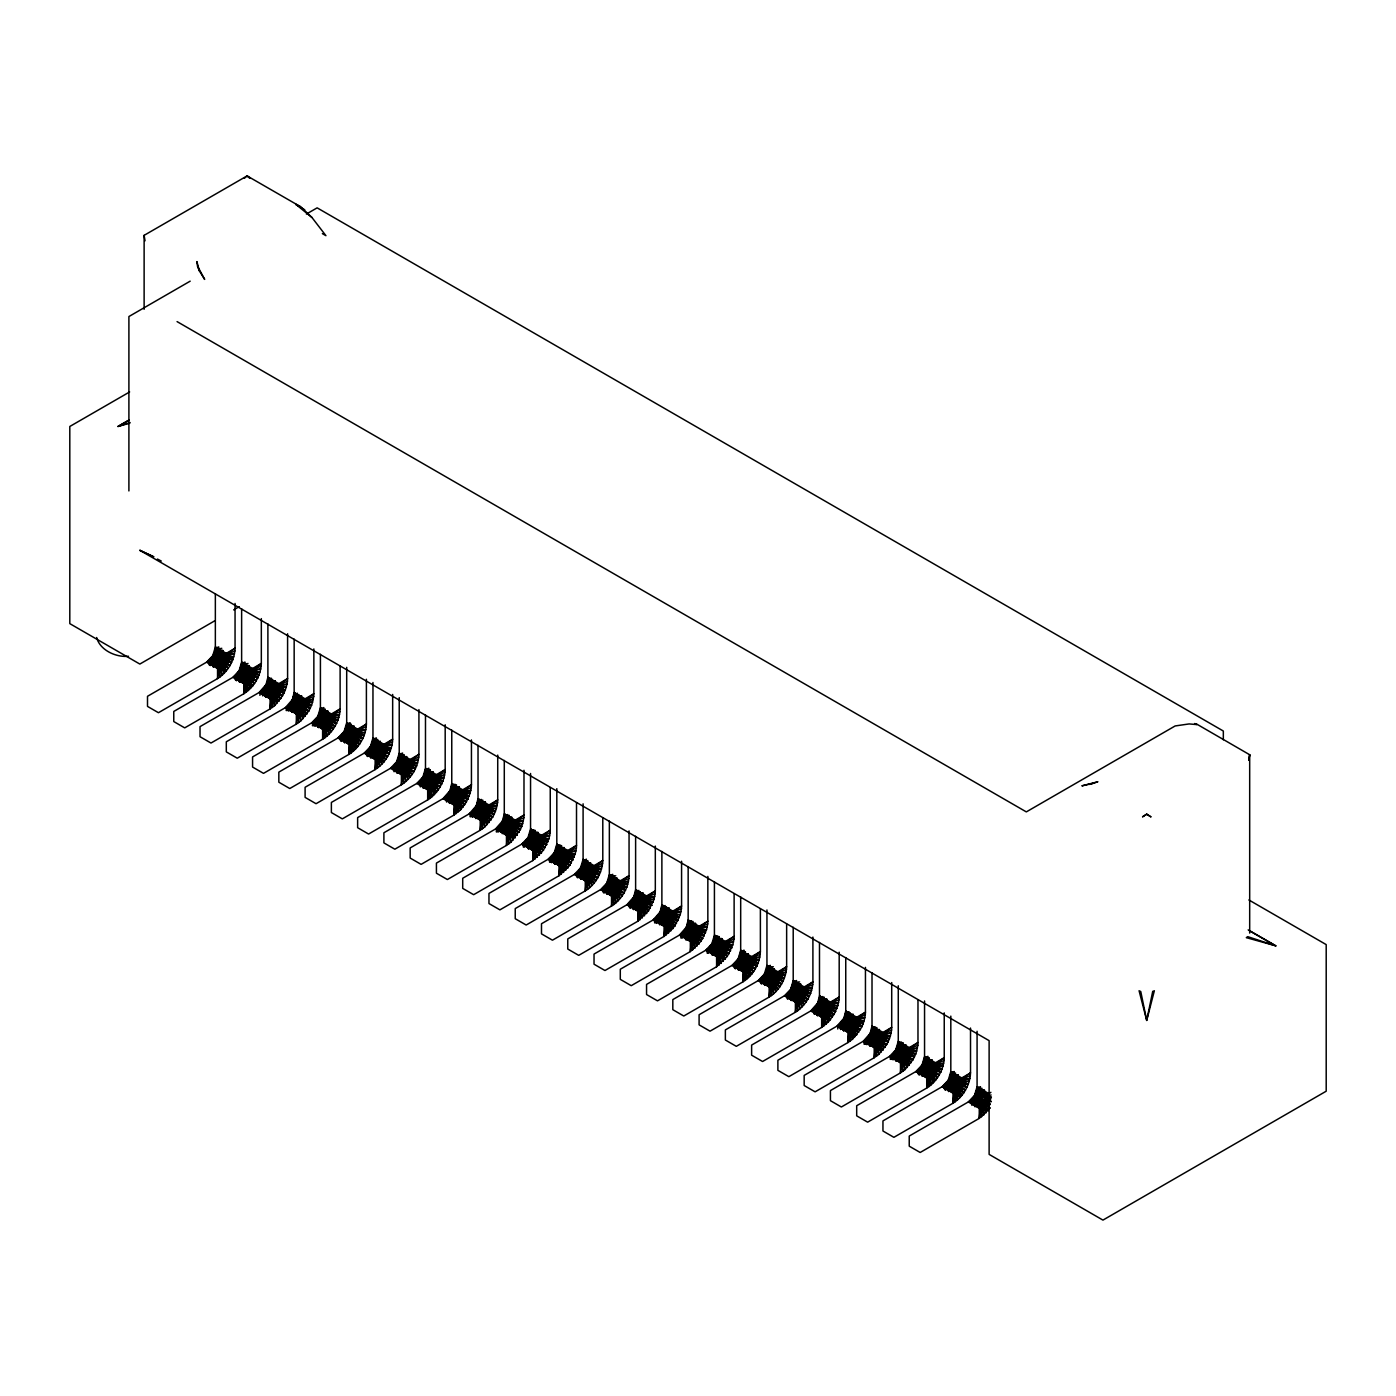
<?xml version="1.0" encoding="UTF-8"?>
<svg xmlns="http://www.w3.org/2000/svg" width="1396" height="1396" viewBox="0 0 1396 1396"><rect width="100%" height="100%" fill="white"/><g stroke="black" fill="none" stroke-linecap="round" stroke-linejoin="round"><path stroke-width="1.5" d="M235.052 603.438L235.052 648.268C234.58 660.343 227.775 672.139 217.549 678.596L158.446 712.71L147.505 706.393L147.505 696.29L206.608 662.175L212.803 655.631L215.35 646.994L215.35 593.649M221.755 648.268L214.687 651.251L226.012 656.103L234.458 653.851L226.222 654.689L226.309 653.328L235.052 648.268L226.222 654.689L222.871 663.327L217.549 668.492L217.549 678.596L218.683 667.742L207.742 661.425L209.435 665.194M261.331 618.603L261.331 663.432C260.843 675.507 254.037 687.303 243.811 693.76L184.708 727.874L173.767 721.558L173.767 711.454L232.87 677.339L239.065 670.795L241.63 662.158L241.63 608.813M248.017 663.432L240.95 666.415L252.275 671.267L260.72 669.016L252.501 669.853L252.571 668.492L261.331 663.432L252.501 669.853L249.151 678.491L243.811 683.656L243.811 693.76L244.963 682.906L234.005 676.589L235.715 680.358M267.892 623.977L267.892 677.339L266.078 684.529L259.132 692.503L200.029 726.618L200.029 736.722L210.988 743.038L270.074 708.924L270.074 698.82L276.268 692.276L278.834 683.656L287.593 678.596L287.593 633.767M287.436 681.318L287.593 678.596L278.764 685.017L267.823 678.7L278.537 686.431L286.25 687.094L287.436 681.318L278.764 685.017L267.892 677.339L278.834 683.656M294.155 639.141L294.155 692.503L292.34 699.693L285.395 707.667L226.309 741.782L226.309 751.886L237.25 758.203L296.353 724.088L296.353 713.984L302.531 707.44L305.096 698.82L313.856 693.76L313.856 648.931M313.699 696.482L313.856 693.76L305.026 700.181L294.085 693.864L304.799 701.595L312.529 702.275L313.699 696.482L305.026 700.181L294.155 692.503L305.096 698.82M340.118 666.241L340.118 708.924C339.647 720.999 332.841 732.795 322.616 739.252L263.512 773.367L252.571 767.05L252.571 756.946L311.674 722.831L317.852 716.288L320.417 707.667L320.417 654.305M325.059 709.674L319.754 711.908L331.061 716.776L339.525 714.508L331.288 715.345L331.376 713.984L340.118 708.924L331.288 715.345L328.81 722.605L322.616 729.148L322.616 739.252L323.75 728.398L312.809 722.081L312.425 725.693M366.398 679.276L366.398 724.088C365.909 736.163 359.104 747.959 348.878 754.416L289.775 788.531L278.834 782.214L278.834 772.11L337.937 737.995L344.131 731.452L346.697 722.831L346.697 667.34M351.321 724.838L346.016 727.072L357.341 731.94L365.787 729.672L357.551 730.509L357.638 729.148L366.398 724.088L357.551 730.509L354.2 739.147L348.878 744.312L348.878 754.416L350.03 743.562L339.071 737.245L340.764 741.014M392.66 694.44L392.66 739.252C392.171 751.327 385.366 763.123 375.14 769.58L316.037 803.712L305.096 797.378L305.096 787.274L364.199 753.159L370.394 746.616L372.959 737.995L372.959 682.504M377.583 740.002L372.296 742.236L383.603 747.104L392.067 744.836L383.83 745.673L383.9 744.312L392.66 739.252L383.83 745.673L380.48 754.311L375.14 759.476L375.14 769.58L376.292 758.726L365.351 752.409L367.043 756.178M418.922 709.604L418.922 754.416C418.434 766.491 411.628 778.287 401.402 784.744L342.317 818.876L331.376 812.542L331.376 802.438L390.461 768.324L396.656 761.78L399.221 753.159L399.221 697.668M403.845 755.166L398.558 757.4L409.866 762.268L418.329 760L410.092 760.837L410.162 759.476L418.922 754.416L410.092 760.837L406.742 769.475L401.402 774.64L401.402 784.744L402.554 773.89L391.613 767.573L403.671 772.983L405.939 781.446L404.753 771.936L394.841 764.432L399.221 770.662L410.162 776.979L406.742 769.475L396.656 761.78L404.351 762.495L406.637 756.615L398.558 757.4L415.31 768.812L395.801 763.158L410.162 776.979L405.782 770.749L408.121 779.334L404.753 771.936L393.812 765.619L397.162 773.018L404.351 762.495L397.406 760.349L405.625 759.564L416.584 765.88L408.993 765.2L397.406 760.349L407.597 768.097L412.064 774.414L394.841 764.432L406.742 769.475L412.064 774.414M445.184 724.768L445.184 769.58C444.713 781.655 437.89 793.452 427.682 799.908L368.579 834.04L357.638 827.706L357.638 817.602L416.741 783.488L422.918 776.944L425.483 768.324L425.483 714.961M430.125 770.33L424.82 772.581L436.128 777.432L444.591 775.164L436.355 776.002L436.425 774.64L445.184 769.58L436.355 776.002L433.004 784.639L427.682 789.804L427.682 799.908L428.816 789.054L417.875 782.737L429.951 788.147L432.202 796.61L431.032 787.1L421.103 779.596L425.483 785.826L436.425 792.143L433.004 784.639L422.918 776.944L430.631 777.659L432.917 771.779L424.82 772.581L441.572 783.976L422.063 778.322L436.425 792.143L432.062 785.913L434.383 794.499L431.032 787.1L420.091 780.783L423.442 788.182L430.631 777.659L423.686 775.513L431.905 774.728L442.846 781.045L435.255 780.364L423.686 775.513L433.859 783.261L438.344 789.578L421.103 779.596L433.004 784.639L438.344 789.578M451.763 730.125L451.763 783.488L449.948 790.677L443.003 798.652L383.9 832.766L383.9 842.887L394.841 849.204L453.944 815.072L453.944 804.969L460.139 798.425L462.704 789.804L471.447 784.744L471.447 739.932M471.307 787.466L471.447 784.744L462.617 791.166L451.676 784.849L462.408 792.596L470.12 793.26L471.307 787.466L462.617 791.166L451.763 783.488L462.704 789.804M478.025 745.29L478.025 798.652L476.21 805.841L469.265 813.816L410.162 847.93L410.162 858.051L421.103 864.368L480.207 830.236L480.207 820.133L486.401 813.589L488.966 804.969L497.726 799.908L497.726 755.096M497.569 802.63L497.726 799.908L488.897 806.33L477.938 800.013L488.67 807.76L496.383 808.424L497.569 802.63L488.897 806.33L478.025 798.652L488.966 804.969M504.288 760.454L504.288 813.816L502.473 821.005L495.528 828.98L436.425 863.094L436.425 873.215L447.383 879.532L506.469 845.4L506.469 835.297L512.664 828.753L515.229 820.133L523.989 815.072L523.989 770.26M523.832 817.794L523.989 815.072L515.159 821.494L504.218 815.177L514.932 822.925L522.645 823.588L523.832 817.794L515.159 821.494L504.288 813.816L515.229 820.133M530.55 773.489L530.55 828.98L527.985 837.6L521.79 844.144L462.704 878.259L462.704 888.38L473.645 894.696L532.749 860.564L532.749 850.461L538.926 843.917L541.491 835.297L550.251 830.236L550.251 787.553M550.111 832.976L550.251 830.236L541.421 836.658L530.48 830.341L541.194 838.089L548.925 838.752L550.111 832.976L541.421 836.658L530.55 828.98L541.491 835.297M556.812 788.653L556.812 844.144L554.247 852.764L548.07 859.308L488.966 893.423L488.966 903.544L499.908 909.86L559.011 875.728L559.011 865.625L565.206 859.098L567.771 850.461L576.513 845.4L576.513 802.717M576.374 848.14L576.513 845.4L567.683 851.822L556.742 845.505L567.457 853.253L575.187 853.916L576.374 848.14L567.683 851.822L556.812 844.144L567.771 850.461M602.793 817.882L602.793 860.564C602.304 872.657 595.499 884.453 585.273 890.892L526.17 925.025L515.229 918.708L515.229 908.587L574.332 874.472L580.527 867.928L583.092 859.308L583.092 803.817M587.716 861.315L582.411 863.566L593.736 868.417L602.182 866.148L593.963 866.986L594.033 865.625L602.793 860.564L593.963 866.986L591.468 874.262L585.273 880.789L585.273 890.892L586.425 880.038L575.466 873.721L577.159 877.508M629.055 830.917L629.055 875.728C628.566 887.821 621.761 899.617 611.535 906.056L552.45 940.189L541.491 933.872L541.491 923.751L600.594 889.636L606.789 883.11L609.354 874.472L609.354 821.11M615.741 875.746L608.691 878.73L619.999 883.581L628.462 881.312L620.225 882.15L620.295 880.789L629.055 875.728L620.225 882.15L616.875 890.788L611.535 895.953L611.535 906.056L612.687 895.202L601.746 888.886L603.438 892.672M635.616 836.274L635.616 889.636L633.801 896.843L626.856 904.8L567.771 938.915L567.771 949.036L578.712 955.353L637.815 921.238L637.815 911.117L643.992 904.591L646.557 895.953L655.317 890.892L655.317 846.081M655.16 893.632L655.317 890.892L646.488 897.314L635.546 890.997L646.261 898.745L653.991 899.408L655.16 893.632L646.488 897.314L635.616 889.636L646.557 895.953M661.879 851.438L661.879 904.8L660.081 912.007L653.136 919.964L594.033 954.079L594.033 964.2L604.974 970.517L664.077 936.402L664.077 926.281L670.272 919.755L672.82 911.117L681.58 906.056L681.58 861.245M681.44 908.796L681.58 906.056L672.75 912.478L661.809 906.161L672.523 913.909L680.253 914.572L681.44 908.796L672.75 912.478L661.879 904.8L672.82 911.117M688.158 866.602L688.158 919.964L686.343 927.171L679.398 935.128L620.295 969.243L620.295 979.364L631.236 985.681L690.339 951.566L690.339 941.445L696.534 934.919L699.099 926.281L707.842 921.238L707.842 876.409M707.702 923.96L707.842 921.238L699.012 927.642L688.071 921.325L698.803 929.073L706.516 929.736L707.702 923.96L699.012 927.642L688.158 919.964L699.099 926.281M714.42 881.766L714.42 935.128L711.855 943.766L705.661 950.292L646.557 984.407L646.557 994.528L657.499 1000.845L716.602 966.73L716.602 956.609L722.796 950.083L725.362 941.445L734.121 936.402L734.121 893.702M733.964 939.124L734.121 936.402L725.292 942.806L714.333 936.489L725.065 944.237L732.778 944.9L733.964 939.124L725.292 942.806L714.42 935.128L725.362 941.445M760.384 908.866L760.384 951.566C759.895 963.641 753.09 975.438 742.864 981.894L683.778 1016.009L672.82 1009.692L672.82 999.588L731.923 965.456L738.118 958.93L740.683 950.292L740.683 896.93M745.307 952.316L740.02 954.55L751.327 959.401L759.79 957.133L751.554 957.97L751.624 956.609L760.384 951.566L751.554 957.97L749.059 965.247L742.864 971.773L742.864 981.894L744.016 971.04L733.075 964.706L734.767 968.492M786.646 924.03L786.646 966.73C786.175 978.805 779.352 990.602 769.144 997.058L710.04 1031.173L699.099 1024.856L699.099 1014.752L758.185 980.62L764.38 974.094L766.945 965.456L766.945 909.965M773.349 966.73L766.282 969.714L777.589 974.565L786.053 972.297L777.816 973.134L777.886 971.773L786.646 966.73L777.816 973.134L774.466 981.772L769.144 986.937L769.144 997.058L770.278 986.204L759.337 979.87L761.029 983.657M812.908 937.065L812.908 981.894C812.437 993.969 805.632 1005.766 795.406 1012.222L736.303 1046.337L725.362 1040.02L725.362 1029.916L784.465 995.784L790.642 989.258L793.207 980.62L793.207 927.258M799.611 981.894L792.544 984.878L803.869 989.729L812.315 987.461L804.079 988.298L804.166 986.937L812.908 981.894L804.079 988.298L801.601 995.575L795.406 1002.101L795.406 1012.222L796.54 1001.368L785.599 995.051L787.292 998.821M819.487 942.44L819.487 995.784L817.672 1002.991L810.727 1010.948L751.624 1045.081L751.624 1055.184L762.565 1061.501L821.668 1027.386L821.668 1017.265L827.863 1010.739L830.428 1002.101L839.188 997.058L839.188 952.229M839.031 999.78L839.188 997.058L830.358 1003.462L819.4 997.145L830.131 1004.893L837.844 1005.556L839.031 999.78L830.358 1003.462L819.487 995.784L830.428 1002.101M845.749 957.604L845.749 1010.948L843.934 1018.155L836.989 1026.112L777.886 1060.245L777.886 1070.348L788.845 1076.665L847.93 1042.55L847.93 1032.429L854.125 1025.903L856.69 1017.265L865.45 1012.222L865.45 967.393M865.293 1014.944L865.45 1012.222L856.62 1018.626L845.679 1012.309L856.394 1020.057L864.107 1020.72L865.293 1014.944L856.62 1018.626L845.749 1010.948L856.69 1017.265M872.011 972.768L872.011 1026.112L870.197 1033.319L863.252 1041.276L804.166 1075.409L804.166 1085.512L815.107 1091.829L874.21 1057.714L874.21 1047.593L880.387 1041.067L882.953 1032.429L891.712 1027.386L891.712 982.557M891.555 1030.108L891.712 1027.386L882.883 1033.808L871.942 1027.473L882.656 1035.221L890.386 1035.884L891.555 1030.108L882.883 1033.808L872.011 1026.112L882.953 1032.429M898.274 985.785L898.274 1041.276L895.708 1049.914L889.531 1056.44L830.428 1090.573L830.428 1100.676L841.369 1106.993L900.472 1072.878L900.472 1062.775L906.667 1056.231L909.232 1047.593L917.975 1042.55L917.975 999.868M917.835 1045.272L917.975 1042.55L909.145 1048.972L898.204 1042.638L908.918 1050.385L916.649 1051.048L917.835 1045.272L909.145 1048.972L898.274 1041.276L909.232 1047.593M944.237 1012.885L944.237 1057.714C943.766 1069.79 936.96 1081.586 926.735 1088.042L867.631 1122.157L856.69 1115.84L856.69 1105.737L915.793 1071.605L921.988 1065.078L924.553 1056.44L924.553 1000.949M929.178 1058.465L923.873 1060.698L935.198 1065.549L943.644 1063.281L935.407 1064.136L935.495 1062.757L944.237 1057.714L935.407 1064.136L932.057 1072.756L926.735 1077.939L926.735 1088.042L927.886 1077.188L916.928 1070.872L918.62 1074.641M970.517 1028.049L970.517 1072.878C970.028 1084.954 963.223 1096.75 952.997 1103.206L893.894 1137.321L882.953 1131.004L882.953 1120.901L942.056 1086.769L948.25 1080.242L950.816 1071.605L950.816 1016.113M955.44 1073.629L950.153 1075.862L961.46 1080.713L969.923 1078.445L961.687 1079.3L961.757 1077.939L970.517 1072.878L961.687 1079.3L958.337 1087.938L952.997 1093.103L952.997 1103.206L954.149 1092.353L943.207 1086.036L944.9 1089.805M990.776 1097.396L983.482 1093.19L975.263 1093.975L985.454 1101.723L989.921 1108.04L979.259 1118.37L920.173 1152.485L909.232 1146.168L909.232 1136.065L968.318 1101.95L974.513 1095.406L977.078 1086.769L977.078 1031.278M980.481 1086.664L977.008 1088.147L987.949 1094.464L988.019 1093.103L977.078 1086.769L987.949 1094.464L984.599 1103.102L979.259 1108.267L979.259 1118.37L980.411 1107.517L969.47 1101.2L981.528 1106.609L983.796 1115.072L982.61 1105.562L972.698 1098.059L977.078 1104.288L988.019 1110.605L984.599 1103.102L974.513 1095.406L982.208 1096.122L984.494 1090.224L976.415 1091.026L990.008 1100.641M259.9 695.365L260.284 691.753L272.342 697.162L274.611 705.626L270.074 708.924L271.225 698.07L260.284 691.753L270.074 698.82L259.132 692.503M286.163 710.529L286.546 706.917L298.604 712.326L300.873 720.79L296.353 724.088L297.488 713.234L286.546 706.917L287 710.651M464.606 804.742L459.267 799.803L447.383 794.76L464.606 804.742L460.139 798.425L449.948 790.677L461.518 795.528L469.108 796.209L458.167 789.892L449.948 790.677L456.893 792.823L449.704 803.346L446.354 795.947L457.295 802.264L460.645 809.663L458.324 801.077L462.704 807.307L448.325 793.486L467.835 799.14L451.083 787.745L459.179 786.943L456.893 792.823L449.198 792.108L459.267 799.803L462.704 807.307L451.763 800.99L447.383 794.76L457.295 802.264L458.481 811.774L456.213 803.311L444.137 797.901L455.079 804.218L453.944 815.072L460.645 809.663L466.334 802.002L470.12 793.26L462.024 794.062L451.083 787.745L456.387 785.494M470.033 816.677L470.4 813.065L482.475 818.475L484.744 826.938L480.207 830.236L481.358 819.382L470.4 813.065L470.871 816.817M496.295 831.841L496.679 828.229L508.737 833.639L511.006 842.102L506.469 845.4L507.62 834.546L496.679 828.229L497.133 831.981M523.395 847.145L522.942 843.393L533.883 849.71L532.749 860.564L543.393 850.234L548.925 838.752L540.828 839.554L529.887 833.238L535.174 830.986M549.658 862.309L549.204 858.557L560.145 864.874L559.011 875.728L569.673 865.398L575.187 853.916L567.09 854.718L556.149 848.402L561.454 846.15M629.701 907.836L628.008 904.05L638.949 910.367L637.815 921.238L648.459 910.89L653.991 899.408L645.894 900.211L634.953 893.894L640.24 891.66M654.724 922.965L654.27 919.214L665.211 925.531L664.077 936.402L674.739 926.054L680.253 914.572L672.157 915.375L661.215 909.058L666.52 906.824M680.986 938.129L680.533 934.378L691.474 940.695L690.339 951.566L701.001 941.218L706.516 929.736L698.436 930.539L687.478 924.222L692.782 921.988M707.266 953.293L706.812 949.542L717.753 955.859L716.602 966.73L727.264 956.382L732.778 944.9L724.699 945.703L713.757 939.386L719.045 937.152M832.33 1017.056L827.008 1012.1L815.107 1007.074L832.33 1017.056L827.863 1010.739L817.672 1002.991L829.259 1007.842L836.832 1008.523L825.891 1002.206L817.672 1002.991L824.617 1005.137L817.428 1015.66L814.077 1008.244L825.019 1014.56L828.369 1021.977L826.048 1013.391L830.428 1019.621L816.049 1005.783L835.558 1011.454L818.806 1000.042L826.903 999.239L824.617 1005.137L816.922 1004.422L827.008 1012.1L830.428 1019.621L819.487 1013.304L815.107 1007.074L825.019 1014.56L826.205 1024.071L823.937 1015.625L811.861 1010.215L822.82 1016.532L821.668 1027.386L828.369 1021.977L834.058 1014.316L837.844 1005.556L829.765 1006.359L818.806 1000.042L824.111 997.808M837.757 1028.992L838.141 1025.379L850.199 1030.789L852.467 1039.235L847.93 1042.55L849.082 1031.696L838.141 1025.379L847.93 1032.429L836.989 1026.112M864.019 1044.156L864.403 1040.543L876.461 1045.953L878.73 1054.399L874.21 1057.714L875.344 1046.86L864.403 1040.543L864.857 1044.278M890.282 1059.32L890.665 1055.708L902.741 1061.117L905.009 1069.563L900.472 1072.878L901.607 1062.024L890.665 1055.708L891.119 1059.442M213.309 666.869L209.958 659.47L220.9 665.787L224.25 673.186L221.929 664.601L226.309 670.83L211.93 656.993L231.439 662.664L214.687 651.251L222.784 650.449L218.98 659.209L213.309 666.869L208.877 660.517L219.818 666.834L222.086 675.298L220.9 665.787L210.988 658.284L215.35 664.513L226.309 670.83L222.871 663.327L212.803 655.631L220.498 656.347L213.553 654.201L221.772 653.415L232.713 659.732L225.122 659.052L213.553 654.201L223.744 661.948L228.211 668.265L210.988 658.284L222.871 663.327L228.211 668.265M239.571 682.033L236.221 674.634L247.162 680.951L250.512 688.35L248.191 679.765L252.571 685.994L238.193 672.157L257.702 677.828L240.95 666.415L249.046 665.613L245.26 674.373L239.571 682.033L235.139 675.681L246.08 681.998L248.348 690.462L247.162 680.951L237.25 673.448L241.63 679.678L252.571 685.994L249.151 678.491L239.065 670.795L246.76 671.511L239.815 669.365L248.034 668.579L258.975 674.896L251.402 674.216L239.815 669.365L250.006 677.112L254.473 683.429L237.25 673.448L249.151 678.491L254.473 683.429M265.833 697.197L262.483 689.799L273.424 696.115L276.774 703.514L274.454 694.929L278.834 701.158L264.472 687.338L283.964 692.992L285.238 690.06L274.297 683.743L266.078 684.529L273.023 686.675L265.327 685.96L275.413 693.655L278.834 701.158L267.892 694.842L263.512 688.612L273.424 696.115L274.611 705.626L282.463 695.854L283.964 692.992L267.229 681.58L275.309 680.777L271.522 689.537L265.833 697.197L261.401 690.846L272.342 697.162L272.36 707.44L271.225 698.07M280.736 698.593L275.413 693.655L263.512 688.612L280.736 698.593L276.268 692.276L266.078 684.529L277.664 689.38L285.238 690.06L286.25 687.094L278.17 687.896L267.229 681.58L272.517 679.346M292.096 712.361L288.745 704.963L299.704 711.279L303.054 718.678L300.716 710.093L305.096 716.322L290.734 702.502L310.244 708.156L311.517 705.224L300.559 698.907L292.34 699.693L299.302 701.839L291.589 701.124L301.676 708.819L305.096 716.322L294.155 710.006L289.775 703.776L299.704 711.279L300.873 720.79L308.725 711.018L310.244 708.156L293.492 696.744L301.571 695.941L297.784 704.701L292.096 712.361L287.663 706.01L298.604 712.326L298.639 722.605L297.488 713.234M306.998 713.757L301.676 708.819L289.775 703.776L306.998 713.757L302.531 707.44L292.34 699.693L303.927 704.544L311.517 705.224L312.529 702.275L304.433 703.061L293.492 696.744L298.779 694.51M318.375 727.525L315.025 720.127L325.966 726.444L329.316 733.842L326.996 725.257L331.376 731.487L316.997 717.666L336.506 723.32L319.754 711.908L327.851 711.105L324.046 719.865L318.375 727.525L313.926 721.174L324.884 727.49L327.153 735.954L325.966 726.444L316.037 718.94L320.417 725.17L331.376 731.487L327.938 723.983L317.852 716.288L325.565 717.003L318.62 714.857L326.839 714.071L337.78 720.388L330.189 719.708L318.62 714.857L328.81 722.605L333.278 728.921L316.037 718.94L327.938 723.983L333.278 728.921M344.638 742.689L341.287 735.291L352.228 741.608L355.579 749.006L353.258 740.421L357.638 746.651L343.259 732.83L362.768 738.484L346.016 727.072L354.113 726.269L350.309 735.029L344.638 742.689L340.205 736.338L351.146 742.655L353.415 751.118L352.228 741.608L342.317 734.104L346.697 740.334L357.638 746.651L354.2 739.147L344.131 731.452L351.827 732.167L344.882 730.021L353.101 729.236L364.042 735.552L356.469 734.872L344.882 730.021L355.073 737.769L359.54 744.085L342.317 734.104L354.2 739.147L359.54 744.085M370.9 757.854L367.549 750.455L378.491 756.772L381.841 764.17L379.52 755.585L383.9 761.815L369.539 747.994L389.03 753.648L372.296 742.236L380.375 741.451L376.588 750.193L370.9 757.854L366.467 751.502L377.409 757.819L379.677 766.282L378.491 756.772L368.579 749.268L372.959 755.498L383.9 761.815L380.48 754.311L370.394 746.616L378.089 747.331L371.144 745.185L379.363 744.4L390.304 750.716L382.731 750.036L371.144 745.185L381.335 752.933L385.802 759.25L368.579 749.268L380.48 754.311L385.802 759.25M475.966 818.51L472.616 811.111L483.557 817.428L486.907 824.827L484.587 816.241L488.966 822.471L474.588 808.65L494.097 814.304L495.371 811.373L484.429 805.056L476.21 805.841L483.156 807.987L475.46 807.272L485.546 814.967L488.966 822.471L478.025 816.154L473.645 809.924L483.557 817.428L484.744 826.938L492.596 817.166L494.097 814.304L477.362 802.909L485.442 802.107L481.655 810.849L475.966 818.51L471.534 812.158L482.475 818.475L482.493 828.753L481.358 819.382M490.869 819.906L485.546 814.967L473.645 809.924L490.869 819.906L486.401 813.589L476.21 805.841L487.797 810.692L495.371 811.373L496.383 808.424L488.303 809.226L477.362 802.909L482.65 800.658M501.391 831.824L498.878 826.275L509.819 832.592L513.17 839.991L510.849 831.423L515.229 837.635L500.867 823.815L520.376 829.468L521.633 826.537L510.692 820.22L502.473 821.005L509.418 823.151L501.722 822.436L511.809 830.131L515.229 837.635L504.288 831.318L499.908 825.088L509.819 832.592L511.006 842.102L520.376 829.468L503.624 818.073L511.704 817.271L507.917 826.013L502.228 833.674M517.131 835.07L511.809 830.131L499.908 825.088L517.131 835.07L512.664 828.753L502.473 821.005L514.06 825.856L521.633 826.537L522.645 823.588L514.566 824.39L503.624 818.073L508.912 815.822M528.491 848.838L525.14 841.439L536.099 847.756L539.449 855.155L537.111 846.587L541.491 852.799L527.13 838.979L546.639 844.632L529.887 833.238L537.984 832.435L534.179 841.177L528.491 848.838L524.058 842.486L535 848.803L537.268 857.266L536.099 847.756L526.17 840.252L530.55 846.482L541.491 852.799L538.071 845.295L527.985 837.6L535.698 838.315L528.735 836.169L536.954 835.384L547.913 841.701L540.322 841.02L528.735 836.169L538.926 843.917L543.393 850.234L526.17 840.252L538.071 845.295L543.393 850.234M554.77 864.002L551.42 856.603L562.361 862.92L565.712 870.336L563.391 861.751L567.771 867.98L553.392 854.143L572.901 859.796L556.149 848.402L564.246 847.599L560.442 856.341L554.77 864.002L550.338 857.65L561.279 863.967L563.548 872.43L562.361 862.92L552.45 855.416L556.812 861.646L567.771 867.98L564.333 860.46L554.247 852.764L561.96 853.48L555.015 851.333L563.234 850.548L574.175 856.865L566.584 856.202L555.015 851.333L565.206 859.098L569.673 865.398L552.45 855.416L564.333 860.46L569.673 865.398M581.033 879.166L577.682 871.767L588.623 878.084L591.974 885.5L589.653 876.915L594.033 883.145L579.654 869.307L599.163 874.96L582.411 863.566L590.508 862.763L586.704 871.505L581.033 879.166L576.6 872.814L587.542 879.131L589.81 887.594L588.623 878.084L578.712 870.598L583.092 876.81L594.033 883.145L590.613 875.624L580.527 867.928L588.222 868.644L581.277 866.515L589.496 865.712L600.437 872.029L592.864 871.366L581.277 866.515L591.468 874.262L595.935 880.562L578.712 870.598L590.613 875.624L595.935 880.562M607.295 894.33L603.945 886.931L614.886 893.248L618.236 900.664L615.915 892.079L620.295 898.309L605.934 884.471L625.425 890.142L608.691 878.73L616.77 877.927L612.984 886.669L607.295 894.33L602.863 887.978L613.804 894.295L616.072 902.758L614.886 893.248L604.974 885.762L609.354 891.974L620.295 898.309L616.875 890.788L606.789 883.11L614.484 883.808L607.539 881.679L615.758 880.876L626.699 887.193L619.126 886.53L607.539 881.679L617.73 889.427L622.197 895.726L604.974 885.762L616.875 890.788L622.197 895.726M633.557 909.511L630.207 902.095L641.165 908.412L644.516 915.828L642.177 907.243L646.557 913.473L632.196 899.635L651.705 905.306L634.953 893.894L643.033 893.091L639.246 901.833L633.557 909.511L629.125 903.142L640.066 909.459L642.335 917.922L641.165 908.412L631.236 900.926L635.616 907.156L646.557 913.473L643.137 905.952L633.051 898.274L640.747 898.972L633.801 896.843L642.02 896.04L652.979 902.357L645.388 901.694L633.801 896.843L643.992 904.591L648.459 910.89L631.236 900.926L643.137 905.952L648.459 910.89M659.837 924.676L656.486 917.259L667.428 923.576L670.778 930.992L668.457 922.407L672.82 928.637L658.458 914.799L677.967 920.47L661.215 909.058L669.312 908.255L665.508 916.998L659.837 924.676L655.387 918.306L666.346 924.623L668.597 933.086L667.428 923.576L657.499 916.09L661.879 922.32L672.82 928.637L669.399 921.116L659.313 913.438L667.026 914.136L660.081 912.007L668.3 911.204L679.241 917.521L671.65 916.858L660.081 912.007L670.272 919.755L674.739 926.054L657.499 916.09L669.399 921.116L674.739 926.054M686.099 939.84L682.749 932.423L693.69 938.74L697.04 946.156L694.719 937.571L699.099 943.801L684.721 929.963L704.23 935.634L687.478 924.222L695.574 923.419L691.77 932.162L686.099 939.84L681.667 933.47L692.608 939.805L694.876 948.25L693.69 938.74L683.778 931.254L688.158 937.484L699.099 943.801L695.662 936.28L685.593 928.602L693.289 929.317L686.343 927.171L694.562 926.368L705.504 932.685L697.913 932.022L686.343 927.171L696.534 934.919L701.001 941.218L683.778 931.254L695.662 936.28L701.001 941.218M712.361 955.004L709.011 947.587L719.952 953.904L723.303 961.321L720.982 952.735L725.362 958.965L710.983 945.127L730.492 950.798L713.757 939.386L721.837 938.583L718.05 947.326L712.361 955.004L707.929 948.634L718.87 954.969L721.139 963.415L719.952 953.904L710.04 946.418L714.42 952.648L725.362 958.965L721.941 951.444L711.855 943.766L719.551 944.481L712.606 942.335L720.825 941.532L731.766 947.867L724.192 947.186L712.606 942.335L722.796 950.083L727.264 956.382L710.04 946.418L721.941 951.444L727.264 956.382M738.624 970.168L735.273 962.751L746.214 969.068L749.565 976.485L747.244 967.899L751.624 974.129L737.263 960.291L756.772 965.962L740.02 954.55L748.099 953.747L744.312 962.507L738.624 970.168L734.191 963.798L745.132 970.133L747.401 978.579L746.214 969.068L736.303 961.582L740.683 967.812L751.624 974.129L748.204 966.608L738.118 958.93L745.813 959.645L738.868 957.499L747.087 956.696L758.028 963.031L750.455 962.35L738.868 957.499L749.059 965.247L753.526 971.564L736.303 961.582L748.204 966.608L753.526 971.564M764.886 985.332L761.535 977.915L772.494 984.232L775.844 991.649L773.524 983.063L777.886 989.293L763.525 975.455L783.034 981.126L766.282 969.714L774.379 968.911L770.575 977.671L764.886 985.332L760.454 978.98L771.412 985.297L773.663 993.743L772.494 984.232L762.565 976.746L766.945 982.976L777.886 989.293L774.466 981.772L764.38 974.094L772.093 974.809L765.148 972.663L773.367 971.86L784.308 978.195L776.717 977.514L765.148 972.663L775.321 980.411L779.806 986.728L762.565 976.746L774.466 981.772L779.806 986.728M791.166 1000.496L787.815 993.08L798.756 999.396L802.107 1006.813L799.786 998.227L804.166 1004.457L789.787 990.619L809.296 996.29L792.544 984.878L800.641 984.075L796.837 992.835L791.166 1000.496L786.733 994.144L797.674 1000.461L799.943 1008.907L798.756 999.396L788.845 991.91L793.207 998.14L804.166 1004.457L800.728 996.936L790.642 989.258L798.355 989.973L791.41 987.827L799.629 987.042L810.57 993.359L802.979 992.678L791.41 987.827L801.601 995.575L806.068 1001.892L788.845 991.91L800.728 996.936L806.068 1001.892M843.69 1030.824L840.34 1023.408L851.281 1029.725L854.631 1037.141L852.31 1028.555L856.69 1034.785L842.329 1020.947L861.821 1026.618L863.094 1023.687L852.153 1017.37L843.934 1018.155L850.879 1020.302L843.184 1019.586L853.27 1027.264L856.69 1034.785L845.749 1028.468L841.369 1022.238L851.281 1029.725L852.467 1039.235L860.32 1029.48L861.821 1026.618L845.086 1015.206L853.165 1014.403L849.379 1023.163L843.69 1030.824L839.258 1024.472L850.199 1030.789L850.216 1041.05L849.082 1031.696M858.592 1032.22L853.27 1027.264L841.369 1022.238L858.592 1032.22L854.125 1025.903L843.934 1018.155L855.521 1023.006L863.094 1023.687L864.107 1020.72L856.027 1021.523L845.086 1015.206L850.373 1012.973M869.952 1045.988L866.602 1038.572L877.561 1044.906L880.911 1052.305L878.573 1043.719L882.953 1049.949L868.591 1036.111L888.1 1041.782L889.374 1038.851L878.416 1032.534L870.197 1033.319L877.159 1035.466L869.446 1034.75L879.532 1042.428L882.953 1049.949L872.011 1043.632L867.631 1037.403L877.561 1044.906L878.73 1054.399L886.582 1044.644L888.1 1041.782L871.348 1030.37L879.428 1029.567L875.641 1038.327L869.952 1045.988L865.52 1039.636L876.461 1045.953L876.496 1056.214L875.344 1046.86M884.855 1047.384L879.532 1042.428L867.631 1037.403L884.855 1047.384L880.387 1041.067L870.197 1033.319L881.783 1038.17L889.374 1038.851L890.386 1035.884L882.289 1036.687L871.348 1030.37L876.636 1028.137M896.232 1061.152L892.882 1053.736L903.823 1060.07L907.173 1067.469L904.852 1058.883L909.232 1065.113L894.853 1051.275L914.363 1056.947L915.636 1054.015L904.695 1047.698L896.476 1048.483L903.421 1050.63L895.708 1049.914L905.795 1057.592L909.232 1065.113L898.274 1058.796L893.894 1052.567L903.823 1060.07L905.009 1069.563L912.844 1059.808L914.363 1056.947L897.611 1045.534L905.707 1044.732L901.903 1053.491L896.232 1061.152L891.782 1054.8L902.741 1061.117L902.758 1071.378L901.607 1062.024M911.134 1062.548L905.795 1057.592L893.894 1052.567L911.134 1062.548L906.667 1056.231L896.476 1048.483L908.046 1053.334L915.636 1054.015L916.649 1051.048L908.552 1051.851L897.611 1045.534L902.915 1043.301M922.494 1076.316L919.144 1068.9L930.085 1075.234L933.435 1082.633L931.115 1074.048L935.495 1080.277L921.116 1066.439L940.625 1072.111L923.873 1060.698L931.97 1059.896L928.166 1068.655L922.494 1076.316L918.062 1069.964L929.003 1076.281L931.272 1084.727L930.085 1075.234L920.173 1067.731L924.553 1073.96L935.495 1080.277L932.057 1072.756L921.988 1065.078L929.684 1065.794L922.739 1063.647L930.958 1062.862L941.899 1069.179L934.325 1068.498L922.739 1063.647L932.929 1071.395L937.397 1077.712L920.173 1067.731L932.057 1072.756L937.397 1077.712M948.757 1091.48L945.406 1084.081L956.347 1090.398L959.698 1097.797L957.377 1089.212L961.757 1095.441L947.395 1081.603L966.887 1087.275L950.153 1075.862L958.232 1075.06L954.445 1083.82L948.757 1091.48L944.324 1085.128L955.265 1091.445L957.534 1099.908L956.347 1090.398L946.436 1082.895L950.816 1089.124L961.757 1095.441L958.337 1087.938L948.25 1080.242L955.946 1080.958L949.001 1078.811L957.22 1078.026L968.161 1084.343L960.588 1083.662L949.001 1078.811L959.192 1086.559L963.659 1092.876L946.436 1082.895L958.337 1087.938L963.659 1092.876M980.411 1107.517L981.545 1116.87L981.528 1106.609L970.586 1100.292L975.019 1106.644L982.208 1096.122L975.263 1093.975L990.288 1104.044M244.352 178.339L247.092 175.896L300.506 206.678L311.936 217.479L325.931 235.68L322.371 233.621M987.949 1094.464L990.898 1092.318M144.12 309.301L144.12 235.348L247.092 175.896L249.221 177.536M190.188 281.154L128.903 316.543L128.903 490.938M306.387 214.059L317.136 207.847L1223.332 731.033L1223.332 739.758M129.636 391.944L69.8 426.478L69.8 623.628L139.844 664.06L214.897 620.731M233.656 609.895L239.274 606.649M214.687 651.251L225.629 657.568L233.725 656.766L226.012 656.103L215.054 649.786L218.614 647.744M240.95 666.415L251.908 672.732L259.988 671.93L252.275 671.267L241.334 664.95L244.893 662.908M278.764 685.017L287 684.18L278.537 686.431L267.596 680.114L271.156 678.072M305.026 700.181L313.262 699.344L304.799 701.595L293.858 695.278L297.418 693.236M319.754 711.908L330.695 718.225L338.792 717.439L331.061 716.776L320.12 710.442L323.68 708.4M346.016 727.072L356.975 733.389L365.054 732.603L357.341 731.94L346.382 725.606L349.96 723.564M372.296 742.236L383.237 748.57L391.316 747.767L383.603 747.104L372.662 740.77L376.222 738.728M398.558 757.4L409.499 763.734L417.596 762.931L409.866 762.268L398.924 755.951L402.484 753.892M424.82 772.581L435.761 778.898L443.858 778.096L436.128 777.432L425.187 771.115L428.747 769.056M462.617 791.166L470.853 790.328L462.408 792.596L451.449 786.28L455.026 784.22M488.897 806.33L497.116 805.492L488.67 807.76L477.729 801.444L481.288 799.385M515.159 821.494L523.395 820.656L514.932 822.925L503.991 816.608L507.551 814.549M541.421 836.658L549.658 835.82L541.194 838.089L530.253 831.772L533.813 829.713M567.683 851.822L575.92 850.984L567.457 853.253L556.515 846.936L560.075 844.877M582.411 863.566L593.37 869.883L601.449 869.08L593.736 868.417L582.795 862.1L586.355 860.041M608.691 878.73L619.632 885.047L627.711 884.244L619.999 883.581L609.057 877.264L612.617 875.205M646.488 897.314L654.724 896.476L646.261 898.745L635.32 892.428L638.879 890.386M672.75 912.478L680.986 911.64L672.523 913.909L661.582 907.592L665.142 905.55M699.012 927.642L707.249 926.804L698.803 929.073L687.844 922.756L691.421 920.714M725.292 942.806L733.511 941.968L725.065 944.237L714.124 937.92L717.684 935.878M740.02 954.55L750.961 960.867L759.058 960.064L751.327 959.401L740.386 953.084L743.946 951.042M766.282 969.714L777.223 976.031L785.32 975.228L777.589 974.565L766.648 968.248L770.208 966.207M792.544 984.878L803.485 991.195L811.582 990.392L803.869 989.729L792.911 983.412L796.47 981.371M830.358 1003.462L838.577 1002.625L830.131 1004.893L819.19 998.576L822.75 996.535M856.62 1018.626L864.857 1017.789L856.394 1020.057L845.453 1013.74L849.012 1011.699M882.883 1033.808L891.119 1032.953L882.656 1035.221L871.715 1028.904L875.275 1026.863M909.145 1048.972L917.381 1048.117L908.918 1050.385L897.977 1044.068L901.537 1042.027M923.873 1060.698L934.831 1067.015L942.911 1066.212L935.198 1065.549L924.239 1059.232L927.817 1057.191M950.153 1075.862L961.094 1082.179L969.173 1081.377L961.46 1080.713L950.519 1074.397L954.079 1072.355M991.108 1094.97L987.722 1095.877L976.781 1089.561L980.341 1087.519M226.012 656.103L215.281 648.372L218.753 646.889M215.281 648.372L226.222 654.689L234.912 650.99M252.275 671.267L241.543 663.536L245.015 662.053M241.543 663.536L252.501 669.853L261.174 666.154M331.061 716.776L320.347 709.028L323.82 707.545M320.347 709.028L331.288 715.345L339.978 711.646M357.341 731.94L346.609 724.192L350.082 722.709M346.609 724.192L357.551 730.509L366.241 726.81M383.603 747.104L372.889 739.356L376.362 737.873M372.889 739.356L383.83 745.673L392.503 741.974M409.866 762.268L399.151 754.521L402.624 753.037M399.151 754.521L410.092 760.837L418.765 757.138M436.128 777.432L425.414 769.685L428.886 768.201M425.414 769.685L436.355 776.002L445.045 772.302M593.736 868.417L583.005 860.669L586.477 859.186M583.005 860.669L593.963 866.986L602.636 863.304M619.999 883.581L609.284 875.833L612.757 874.35M609.284 875.833L620.225 882.15L628.898 878.468M751.327 959.401L740.613 951.653L744.085 950.187M740.613 951.653L751.554 957.97L760.227 954.288M777.589 974.565L766.875 966.817L770.348 965.351M766.875 966.817L777.816 973.134L786.506 969.452M803.869 989.729L793.137 981.981L796.61 980.515M793.137 981.981L804.079 988.298L812.769 984.616M935.198 1065.549L924.466 1057.802L927.939 1056.336M924.466 1057.802L935.407 1064.136L944.097 1060.437M961.46 1080.713L950.746 1072.983L954.201 1071.5M950.746 1072.983L961.687 1079.3L970.36 1075.601M990.898 1098.425L976.415 1091.026L981.702 1088.793M1093.312 783.278L1097.884 781.76L1081.883 785.861L1093.312 783.278L1089.072 784.447M130.02 422.534L117.962 426.478L129.025 420.091L117.962 426.478L129.758 423.18M215.054 649.786L220.132 648.425M241.334 664.95L246.394 663.589M267.596 680.114L270.981 679.206M293.858 695.278L297.243 694.37M320.12 710.442L325.198 709.098M346.382 725.606L351.46 724.262M372.662 740.77L377.74 739.426M398.924 755.951L404.002 754.59M425.187 771.115L430.265 769.754M451.449 786.28L456.527 784.918M477.729 801.444L482.789 800.083M503.991 816.608L509.069 815.247M530.253 831.772L535.331 830.411M556.515 846.936L561.593 845.575M582.795 862.1L587.856 860.739M609.057 877.264L614.135 875.903M635.32 892.428L638.705 891.52M661.582 907.592L664.967 906.685M687.844 922.756L692.922 921.395M714.124 937.92L719.184 936.559M740.386 953.084L745.464 951.723M766.648 968.248L771.726 966.887M792.911 983.412L797.989 982.051M819.19 998.576L824.251 997.215M845.453 1013.74L848.838 1012.833M871.715 1028.904L876.793 1027.543M897.977 1044.068L903.055 1042.707M924.239 1059.232L929.317 1057.871M950.519 1074.397L955.579 1073.035M976.781 1089.561L981.859 1088.199M214.181 652.735L221.772 653.415L231.439 662.664L214.181 652.735L222.784 650.449M240.444 667.899L248.034 668.579L257.702 677.828L240.444 667.899L249.046 665.613M266.723 683.063L274.297 683.743L283.964 692.992L266.723 683.063L275.309 680.777M292.986 698.227L300.559 698.907L310.244 708.156L292.986 698.227L301.571 695.941M319.248 713.391L326.839 714.071L336.506 723.32L319.248 713.391L327.851 711.105M345.51 728.555L353.101 729.236L362.768 738.484L345.51 728.555L354.113 726.269M371.79 743.719L379.363 744.4L389.03 753.648L371.79 743.719L380.375 741.451M398.052 758.883L405.625 759.564L415.31 768.812L398.052 758.883L406.637 756.615M424.314 774.047L431.905 774.728L441.572 783.976L424.314 774.047L432.917 771.779M450.576 789.211L458.167 789.892L467.835 799.14L450.576 789.211L459.179 786.943M476.856 804.375L484.429 805.056L494.097 814.304L476.856 804.375L485.442 802.107M503.118 819.539L510.692 820.22L520.376 829.468L503.118 819.539L511.704 817.271M529.381 834.703L536.954 835.384L546.639 844.632L529.381 834.703L537.984 832.435M555.643 849.867L563.234 850.548L572.901 859.796L555.643 849.867L564.246 847.599M581.905 865.031L589.496 865.712L599.163 874.96L581.905 865.031L590.508 862.763M608.185 880.195L615.758 880.876L625.425 890.142L608.185 880.195L616.77 877.927M634.447 895.377L642.02 896.04L651.705 905.306L634.447 895.377L643.033 893.091M660.709 910.541L668.3 911.204L677.967 920.47L660.709 910.541L669.312 908.255M686.972 925.705L694.562 926.368L704.23 935.634L686.972 925.705L695.574 923.419M713.251 940.869L720.825 941.532L730.492 950.798L713.251 940.869L721.837 938.583M739.514 956.033L747.087 956.696L756.772 965.962L739.514 956.033L748.099 953.747M765.776 971.197L773.367 971.86L783.034 981.126L765.776 971.197L774.379 968.911M792.038 986.361L799.629 987.042L809.296 996.29L792.038 986.361L800.641 984.075M818.3 1001.525L825.891 1002.206L835.558 1011.454L818.3 1001.525L826.903 999.239M844.58 1016.689L852.153 1017.37L861.821 1026.618L844.58 1016.689L853.165 1014.403M870.842 1031.853L878.416 1032.534L888.1 1041.782L870.842 1031.853L879.428 1029.567M897.105 1047.017L904.695 1047.698L914.363 1056.947L897.105 1047.017L905.707 1044.732M923.367 1062.182L930.958 1062.862L940.625 1072.111L923.367 1062.182L931.97 1059.896M949.646 1077.346L957.22 1078.026L966.887 1087.275L949.646 1077.346L958.232 1075.06M991.335 1101.392L975.909 1092.51L984.494 1090.224M987.356 1097.343L991.404 1096.942M128.519 656.26C115.99 657.568 99.901 650.222 96.656 637.518M975.909 1092.51L983.482 1093.19L990.392 1099.804M990.637 1099.158L986.85 1098.827L975.263 1093.975M991.09 1101.863L973.658 1096.767L988.019 1110.605L983.639 1104.376L985.96 1112.961L982.61 1105.562L971.668 1099.245L975.019 1106.644M213.553 654.201L224.494 660.517L229.921 665.526L217.27 661.948L210.988 658.284M239.815 669.365L250.756 675.681L256.201 680.69L243.532 677.112L237.25 673.448M266.078 684.529L277.019 690.846L282.463 695.854L269.794 692.276L263.512 688.612M292.34 699.693L303.298 706.01L308.725 711.018L296.057 707.44L289.775 703.776M318.62 714.857L329.561 721.174L334.988 726.182L322.336 722.605L316.037 718.94M344.882 730.021L355.823 736.338L361.267 741.346L348.599 737.769L342.317 734.104M371.144 745.185L382.085 751.502L387.53 756.51L374.861 752.933L368.579 749.268M397.406 760.349L408.365 766.666L413.792 771.674L401.123 768.097L394.841 764.432M423.686 775.513L434.627 781.83L440.054 786.838L427.385 783.261L421.103 779.596M449.948 790.677L460.889 796.994L466.334 802.002L453.665 798.425L447.383 794.76M476.21 805.841L487.152 812.158L492.596 817.166L479.927 813.589L473.645 809.924M502.473 821.005L513.414 827.322L518.858 832.33L506.19 828.753L499.908 825.088M528.735 836.169L539.694 842.503L545.121 847.494L532.452 843.917L526.17 840.252M555.015 851.333L565.956 857.668L571.383 862.658L558.732 859.081L552.45 855.416M581.277 866.515L592.218 872.832L597.663 877.822L584.994 874.245L578.712 870.598M607.539 881.679L618.48 887.996L623.925 892.986L611.256 889.409L604.974 885.762M633.801 896.843L644.76 903.16L650.187 908.15L637.518 904.573L631.236 900.926M660.081 912.007L671.022 918.324L676.449 923.332L663.781 919.737L657.499 916.09M686.343 927.171L697.285 933.488L702.729 938.496L690.06 934.901L683.778 931.254M712.606 942.335L723.547 948.652L728.991 953.66L716.322 950.065L710.04 946.418M738.868 957.499L749.809 963.816L755.253 968.824L742.585 965.229L736.303 961.582M765.148 972.663L776.089 978.98L781.516 983.988L768.847 980.393L762.565 976.746M791.41 987.827L802.351 994.144L807.778 999.152L795.127 995.557L788.845 991.91M817.672 1002.991L828.613 1009.308L834.058 1014.316L821.389 1010.739L815.107 1007.074M843.934 1018.155L854.875 1024.472L860.32 1029.48L847.651 1025.903L841.369 1022.238M870.197 1033.319L881.155 1039.636L886.582 1044.644L873.913 1041.067L867.631 1037.403M896.476 1048.483L907.417 1054.8L912.844 1059.808L900.176 1056.231L893.894 1052.567M922.739 1063.647L933.68 1069.964L939.124 1074.972L926.455 1071.395L920.173 1067.731M949.001 1078.811L959.942 1085.128L965.386 1090.136L952.718 1086.559L946.436 1082.895M989.834 1104.794L978.98 1101.723L972.698 1098.059L984.599 1103.102L989.921 1108.04L972.698 1098.059M225.629 657.568L232.713 659.732M251.908 672.732L258.975 674.896M278.17 687.896L285.238 690.06M304.433 703.061L311.517 705.224M330.695 718.225L337.78 720.388M356.975 733.389L364.042 735.552M383.237 748.57L390.304 750.716M409.499 763.734L416.584 765.88M435.761 778.898L442.846 781.045M462.024 794.062L469.108 796.209M488.303 809.226L495.371 811.373M514.566 824.39L521.633 826.537M540.828 839.554L547.913 841.701M567.09 854.718L574.175 856.865M593.37 869.883L600.437 872.029M619.632 885.047L626.699 887.193M645.894 900.211L652.979 902.357M672.157 915.375L679.241 917.521M698.436 930.539L705.504 932.685M724.699 945.703L731.766 947.867M750.961 960.867L758.028 963.031M777.223 976.031L784.308 978.195M803.485 991.195L810.57 993.359M829.765 1006.359L836.832 1008.523M856.027 1021.523L863.094 1023.687M882.289 1036.687L889.374 1038.851M908.552 1051.851L915.636 1054.015M934.831 1067.015L941.899 1069.179M961.094 1082.179L968.161 1084.343M224.494 660.517L231.439 662.664M250.756 675.681L257.702 677.828M277.019 690.846L283.964 692.992M303.298 706.01L310.244 708.156M329.561 721.174L336.506 723.32M355.823 736.338L362.768 738.484M382.085 751.502L389.03 753.648M408.365 766.666L415.31 768.812M434.627 781.83L441.572 783.976M460.889 796.994L467.835 799.14M487.152 812.158L494.097 814.304M513.414 827.322L520.376 829.468M539.694 842.503L546.639 844.632M565.956 857.668L572.901 859.796M592.218 872.832L599.163 874.96M618.48 887.996L625.425 890.142M644.76 903.16L651.705 905.306M671.022 918.324L677.967 920.47M697.285 933.488L704.23 935.634M723.547 948.652L730.492 950.798M749.809 963.816L756.772 965.962M776.089 978.98L783.034 981.126M802.351 994.144L809.296 996.29M828.613 1009.308L835.558 1011.454M854.875 1024.472L861.821 1026.618M881.155 1039.636L888.1 1041.782M907.417 1054.8L914.363 1056.947M933.68 1069.964L940.625 1072.111M959.942 1085.128L966.887 1087.275M986.222 1100.292L989.694 1101.374M267.229 681.58L278.537 686.431M293.492 696.744L304.799 701.595M451.083 787.745L462.408 792.596M477.362 802.909L488.67 807.76M503.624 818.073L514.932 822.925M529.887 833.238L541.194 838.089M556.149 848.402L567.457 853.253M634.953 893.894L646.261 898.745M661.215 909.058L672.523 913.909M687.478 924.222L698.803 929.073M713.757 939.386L725.065 944.237M818.806 1000.042L830.131 1004.893M845.086 1015.206L856.394 1020.057M871.348 1030.37L882.656 1035.221M897.611 1045.534L908.918 1050.385M976.415 1091.026L987.722 1095.877L977.008 1088.147M218.683 667.742L219.835 677.095L219.818 666.834L207.742 661.425L217.549 668.492L206.608 662.175M244.963 682.906L246.097 692.259L246.08 681.998L234.005 676.589L243.811 683.656L232.87 677.339M323.75 728.398L324.902 737.769L324.884 727.49L312.809 722.081L313.262 725.833M350.03 743.562L351.164 752.933L351.146 742.655L339.071 737.245L348.878 744.312L337.937 737.995M376.292 758.726L377.426 768.097L377.409 757.819L365.351 752.409L375.14 759.476L364.199 753.159M524.634 847.18L522.942 843.393L535 848.803L535.034 859.081L533.883 849.71M550.897 862.344L549.204 858.557L561.279 863.967L561.297 874.245L560.145 864.874M586.425 880.038L587.559 889.409L587.542 879.131L575.466 873.721L585.273 880.789L574.332 874.472M612.687 895.202L613.821 904.573L613.804 894.295L601.746 888.886L611.535 895.953L600.594 889.636M638.949 910.367L640.101 919.737L640.066 909.459L628.008 904.05L637.815 911.117L626.856 904.8M655.963 923L654.27 919.214L666.346 924.623L666.363 934.901L665.211 925.531M682.225 938.164L680.533 934.378L692.608 939.805L692.625 950.065L691.474 940.695M708.505 953.328L706.812 949.542L718.87 954.969L718.888 965.229L717.753 955.859M744.016 971.04L745.15 980.393L745.132 970.133L733.075 964.706L742.864 971.773L731.923 965.456M770.278 986.204L771.43 995.557L771.412 985.297L759.337 979.87L769.144 986.937L758.185 980.62M796.54 1001.368L797.692 1010.721L797.674 1000.461L785.599 995.051L795.406 1002.101L784.465 995.784M927.886 1077.188L929.021 1086.542L929.003 1076.281L916.928 1070.872L926.735 1077.939L915.793 1071.605M954.149 1092.353L955.283 1101.706L955.265 1091.445L943.207 1086.036L952.997 1093.103L942.056 1086.769M1194.575 723.529L1196.896 724.594L1189.13 723.931L1175.153 725.955L1026.322 811.896L177.065 321.604M139.844 550.321L153.665 556.777L139.844 550.321L989.118 1040.648L989.118 1154.387L1102.945 1220.104L1326.2 1091.201L1326.2 944.603L1248.879 899.966M311.936 217.479L295.935 204.427L300.506 206.678M157.416 559.046L161.273 561.052M1249.595 930.835L1275.857 945.877L1246.331 937.641L1247.727 936.664L1275.857 945.877L1248.181 929.893M226.309 653.328L215.35 646.994L226.222 654.689M252.571 668.492L241.63 662.158L252.501 669.853M331.376 713.984L320.417 707.667L331.288 715.345M357.638 729.148L346.697 722.831L357.551 730.509M383.9 744.312L372.959 737.995L383.83 745.673M410.162 759.476L399.221 753.159L410.092 760.837M436.425 774.64L425.483 768.324L436.355 776.002M594.033 865.625L583.092 859.308L593.963 866.986M620.295 880.789L609.354 874.472L620.225 882.15M751.624 956.609L740.683 950.292L751.554 957.97M777.886 971.773L766.945 965.456L777.816 973.134M804.166 986.937L793.207 980.62L804.079 988.298M935.495 1062.757L924.553 1056.44L935.407 1064.136M961.757 1077.939L950.816 1071.605L961.687 1079.3M212.803 655.631L229.921 665.526M239.065 670.795L256.201 680.69M265.327 685.96L282.463 695.854M291.589 701.124L308.725 711.018M317.852 716.288L334.988 726.182M344.131 731.452L361.267 741.346M370.394 746.616L387.53 756.51M396.656 761.78L413.792 771.674M422.918 776.944L440.054 786.838M449.198 792.108L466.334 802.002M475.46 807.272L492.596 817.166M501.722 822.436L518.858 832.33M527.985 837.6L545.121 847.494M554.247 852.764L571.383 862.658M580.527 867.928L597.663 877.822M606.789 883.11L623.925 892.986M633.051 898.274L650.187 908.15M659.313 913.438L676.449 923.332M685.593 928.602L702.729 938.496M711.855 943.766L728.991 953.66M738.118 958.93L755.253 968.824M764.38 974.094L781.516 983.988M790.642 989.258L807.778 999.152M816.922 1004.422L834.058 1014.316M843.184 1019.586L860.32 1029.48M869.446 1034.75L886.582 1044.644M895.708 1049.914L912.844 1059.808M921.988 1065.078L939.124 1074.972M948.25 1080.242L965.386 1090.136M974.513 1095.406L990.096 1104.41M211.93 656.993L222.871 663.327M238.193 672.157L249.151 678.491M264.472 687.338L275.413 693.655M290.734 702.502L301.676 708.819M316.997 717.666L327.938 723.983M343.259 732.83L354.2 739.147M369.539 747.994L380.48 754.311M395.801 763.158L406.742 769.475M422.063 778.322L433.004 784.639M448.325 793.486L459.267 799.803M474.588 808.65L485.546 814.967M500.867 823.815L511.809 830.131M527.13 838.979L538.071 845.295M553.392 854.143L564.333 860.46M579.654 869.307L590.613 875.624M605.934 884.471L616.875 890.788M632.196 899.635L643.137 905.952M658.458 914.799L669.399 921.116M684.721 929.963L695.662 936.28M710.983 945.127L721.941 951.444M737.263 960.291L748.204 966.608M763.525 975.455L774.466 981.772M789.787 990.619L800.728 996.936M816.049 1005.783L827.008 1012.1M842.329 1020.947L853.27 1027.264M868.591 1036.111L879.532 1042.428M894.853 1051.275L905.795 1057.592M921.116 1066.439L932.057 1072.756M947.395 1081.603L958.337 1087.938M973.658 1096.767L984.599 1103.102M394.091 771.744L392.73 766.666L403.671 772.983L403.688 783.261L402.554 773.89M420.353 786.908L418.992 781.83L429.951 788.147L429.968 798.425L428.816 789.054M446.633 802.072L445.272 796.994L456.213 803.311L456.23 813.589L455.079 804.218M498.704 830.707L497.796 827.322L508.737 833.639L508.755 843.917L507.62 834.546M814.357 1014.368L812.995 1009.308L823.937 1015.625L823.954 1025.886L822.82 1016.532M285.395 707.667L296.353 713.984L286.546 706.917L288.239 710.686M311.674 722.831L322.616 729.148L312.809 722.081L314.501 725.85M390.461 768.324L401.402 774.64L391.613 767.573M416.741 783.488L427.682 789.804L417.875 782.737M443.003 798.652L453.944 804.969L444.137 797.901M469.265 813.816L480.207 820.133L470.4 813.065L472.11 816.835M495.528 828.98L506.469 835.297L496.679 828.229L498.372 831.999M521.79 844.144L532.749 850.461L522.942 843.393M548.07 859.308L559.011 865.625L549.204 858.557M653.136 919.964L664.077 926.281L654.27 919.214M679.398 935.128L690.339 941.445L680.533 934.378M705.661 950.292L716.602 956.609L706.812 949.542M810.727 1010.948L821.668 1017.265L811.861 1010.215M863.252 1041.276L874.21 1047.593L864.403 1040.543L866.096 1044.313M889.531 1056.44L900.472 1062.775L890.665 1055.708L892.358 1059.477M968.318 1101.95L979.259 1108.267L969.47 1101.2M1196.267 723.826L1249.682 754.747L1249.682 933.104M295.935 204.427L304.747 209.801M981.528 1106.609L971.668 1099.245L977.078 1104.288M955.265 1091.445L945.406 1084.081L950.816 1089.124M929.003 1076.281L919.144 1068.9L924.553 1073.96M902.741 1061.117L892.882 1053.736L898.274 1058.796M876.461 1045.953L866.602 1038.572L872.011 1043.632M850.199 1030.789L840.34 1023.408L845.749 1028.468M823.937 1015.625L814.077 1008.244L819.487 1013.304M797.674 1000.461L787.815 993.08L793.207 998.14M771.412 985.297L761.535 977.915L766.945 982.976M745.132 970.133L735.273 962.751L740.683 967.812M718.87 954.969L709.011 947.587L714.42 952.648M692.608 939.805L682.749 932.423L688.158 937.484M666.346 924.623L656.486 917.259L661.879 922.32M640.066 909.459L630.207 902.095L635.616 907.156M613.804 894.295L603.945 886.931L609.354 891.974M587.542 879.131L577.682 871.767L583.092 876.81M561.279 863.967L551.42 856.603L556.812 861.646M535 848.803L525.14 841.439L530.55 846.482M508.737 833.639L498.878 826.275L504.288 831.318M482.475 818.475L472.616 811.111L478.025 816.154M456.213 803.311L446.354 795.947L451.763 800.99M429.951 788.147L420.091 780.783L425.483 785.826M403.671 772.983L393.812 765.619L399.221 770.662M377.409 757.819L367.549 750.455L372.959 755.498M351.146 742.655L341.287 735.291L346.697 740.334M324.884 727.49L315.025 720.127L320.417 725.17M298.604 712.326L288.745 704.963L294.155 710.006M272.342 697.162L262.483 689.799L267.892 694.842M246.08 681.998L236.221 674.634L241.63 679.678M219.818 666.834L209.958 659.47L215.35 664.513M247.092 175.896L249.832 178.304M812.995 1009.308L817.428 1015.66M497.796 827.322L501.129 832.086M445.272 796.994L449.704 803.346M418.992 781.83L423.442 788.182M392.73 766.666L397.162 773.018M199.244 270.702L204.671 279.409L197.534 266.113L196.906 261.593L199.244 270.702L197.534 266.113M970.586 1100.292L971.948 1105.37M944.324 1085.128L945.685 1090.206M918.062 1069.964L919.423 1075.042M891.782 1054.8L893.143 1059.861M865.52 1039.636L866.881 1044.697M839.258 1024.472L840.619 1029.533M786.733 994.144L788.077 999.204M760.454 978.98L761.815 984.04M734.191 963.798L735.552 968.876M707.929 948.634L708.836 952.02M681.667 933.47L682.574 936.856M655.387 918.306L656.748 923.384M629.125 903.142L630.486 908.22M602.863 887.978L604.224 893.056M576.6 872.814L577.961 877.892M550.338 857.65L551.682 862.728M524.058 842.486L524.966 845.871M471.534 812.158L472.895 817.236M366.467 751.502L367.829 756.58M340.205 736.338L341.566 741.416M313.926 721.174L315.287 726.252M287.663 706.01L289.024 711.088M261.401 690.846L262.762 695.923M235.139 675.681L236.5 680.759M208.877 660.517L210.22 665.595M144.12 235.348L145.027 240.81M1249.682 754.747L1248.792 760.262L1249.682 754.747M1152.695 991.526L1146.709 1020.424L1139.084 990.759L1140.759 991.526L1146.709 1020.424L1154.352 990.759L1152.695 991.526M1146.709 814.182L1142.626 816.765L1146.709 814.182L1150.845 816.817L1146.709 814.182"/></g></svg>
